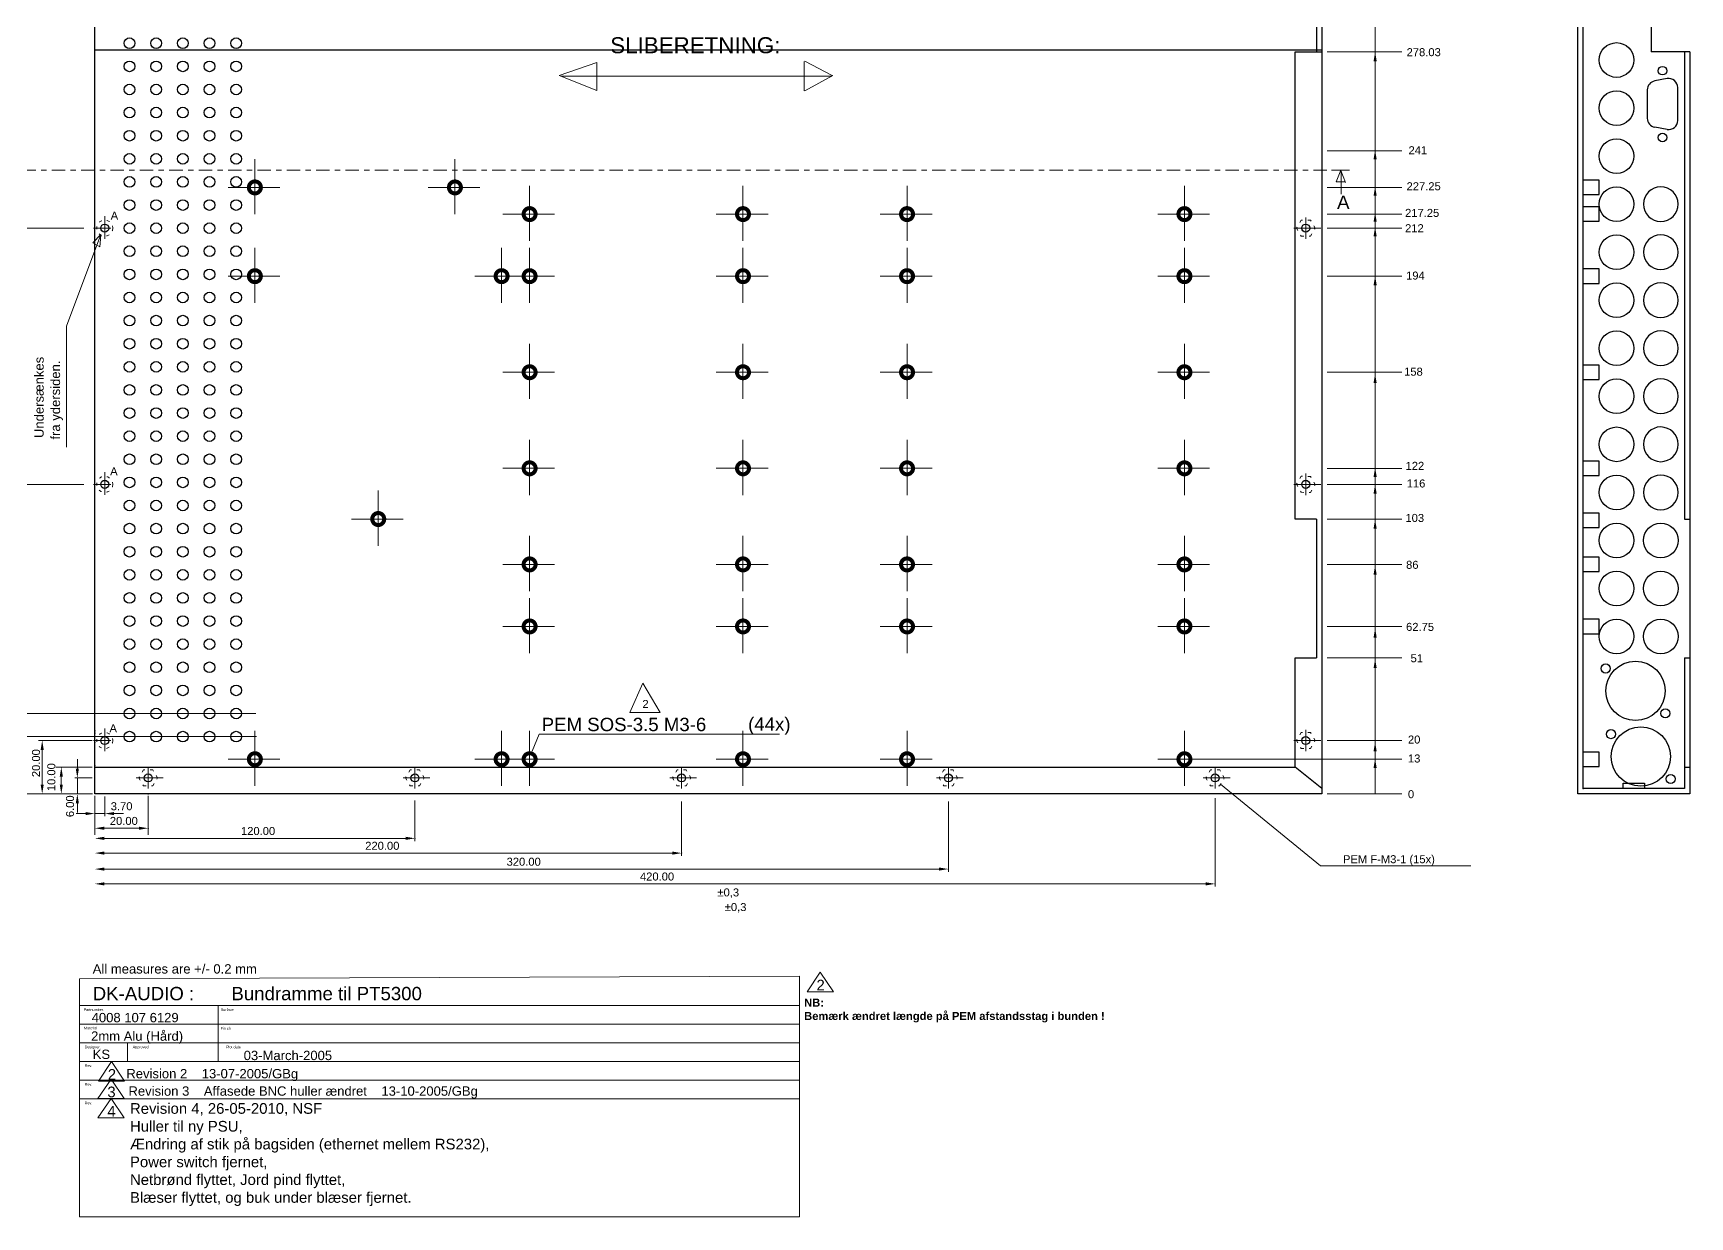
# Model space of a CAD drawing. Extents: x 23 to 957, y -82 to 697.
# Drawn here: x 336 to 957, y -82 to 362 of the extents above; entities that cross this region are included whole.
import ezdxf
from ezdxf.enums import TextEntityAlignment as Align

# ---------------------------------------------------------------- set-up
doc = ezdxf.new("R2010")
doc.units = 0
doc.header["$MEASUREMENT"] = 0
doc.linetypes.add('CENT', pattern=[11, 5, -2, 2, -2])
doc.linetypes.add('SKJUL1', pattern=[3, 1, -2])
doc.layers.get('0').update_dxf_attribs({"linetype": 'CONTINUOUS'})
doc.layers.get('DEFPOINTS').update_dxf_attribs({"linetype": 'CONTINUOUS'})
for name, color, linetype, lineweight in [('DIM', 1, 'CONTINUOUS', 13), ('EMNE', 3, 'CONTINUOUS', 30), ('HEAD', 5, 'CONTINUOUS', 20)]:
    doc.layers.add(name, color=color, linetype=linetype, lineweight=lineweight)
doc.layers.get('0').off()
doc.styles.get("Standard").update_dxf_attribs({"font": 'arial.ttf'})
doc.dimstyles.get("Standard").update_dxf_attribs({"dimtxt": 0.18, "dimasz": 0.18, "dimexe": 0.18, "dimexo": 0.0625, "dimgap": 0.09, "dimtad": 0, "dimtih": 1, "dimtoh": 1, "dimdec": 4, "dimzin": 0, "dimdsep": 46, "dimtxsty": 'Standard', "dimcen": 0.09, "dimadec": 0, "dimazin": 0, "dimtfac": 1, "dimtdec": 4, "dimtofl": 0, "dimtmove": 0, "dimatfit": 3, "dimfxl": 0, "dimtolj": 1, "dimtzin": 0, "dimarcsym": 0})

# ---------------------------------------------------------------- blocks, each defined once
blk = doc.blocks.new('*D35')
at = {"color": 0, "linetype": 'ByBlock'}
for p, q in [((355.07, 75.53), (355.07, 35.67)), ((805.07, 75.53), (805.07, 35.67)), ((358.57, 36.67), (801.57, 36.67))]:
    blk.add_line(p, q, dxfattribs=at)
for points in [[(358.57, 37.25), (358.57, 36.09), (355.07, 36.67)], [(801.57, 37.25), (801.57, 36.09), (805.07, 36.67)]]:
    blk.add_solid(points, dxfattribs=at)
at = {"layer": 'DEFPOINTS', "color": 0, "linetype": 'ByBlock'}
for p in [(355.07, 76.53), (805.07, 76.53), (805.07, 36.67)]:
    blk.add_point(p, dxfattribs=at)
at = {"color": 0, "linetype": 'ByBlock'}
blk.add_text('450.00', height=3, dxfattribs=at).set_placement((580.07, 39.67), align=Align.MIDDLE_CENTER)
blk = doc.blocks.new('*D36')
at = {"color": 0, "linetype": 'ByBlock'}
for p, q in [((355.07, 75.53), (355.07, 30.3)), ((809.07, 75.53), (809.07, 30.3)), ((358.57, 31.3), (805.57, 31.3))]:
    blk.add_line(p, q, dxfattribs=at)
for points in [[(358.57, 31.89), (358.57, 30.72), (355.07, 31.3)], [(805.57, 31.89), (805.57, 30.72), (809.07, 31.3)]]:
    blk.add_solid(points, dxfattribs=at)
at = {"layer": 'DEFPOINTS', "color": 0, "linetype": 'ByBlock'}
for p in [(355.07, 76.53), (809.07, 76.53), (809.07, 31.3)]:
    blk.add_point(p, dxfattribs=at)
at = {"color": 0, "linetype": 'ByBlock'}
blk.add_text('454.00', height=3, dxfattribs=at).set_placement((582.07, 34.3), align=Align.MIDDLE_CENTER)
blk = doc.blocks.new('*D37')
at = {"color": 0, "linetype": 'ByBlock'}
for p, q in [((355.07, 75.53), (355.07, 24.42)), ((815.07, 75.53), (815.07, 24.42)), ((358.57, 25.42), (811.57, 25.42))]:
    blk.add_line(p, q, dxfattribs=at)
for points in [[(358.57, 26), (358.57, 24.83), (355.07, 25.42)], [(811.57, 26), (811.57, 24.83), (815.07, 25.42)]]:
    blk.add_solid(points, dxfattribs=at)
at = {"layer": 'DEFPOINTS', "color": 0, "linetype": 'ByBlock'}
for p in [(355.07, 76.53), (815.07, 76.53), (815.07, 25.42)]:
    blk.add_point(p, dxfattribs=at)
at = {"color": 0, "linetype": 'ByBlock'}
blk.add_text('460.00', height=3, dxfattribs=at).set_placement((585.07, 28.42), align=Align.MIDDLE_CENTER)

msp = doc.modelspace()

# ---------------------------------------------------------------- linework, layer by layer
at = {"layer": 'DIM'}
for p, q in [((839.07412, 76.52671), (839.07412, 488.77671)), ((821.07412, 354.5551), (849.07412, 354.5551)), ((533.18412, 345.65667), (547.30412, 350.56667)), ((547.30412, 350.56667), (547.30412, 340.12667)), ((625.06412, 350.99667), (625.06412, 340.01667)), ((635.51412, 345.70667), (625.22412, 351.06667)), ((547.30412, 340.12667), (533.18412, 345.65667)), ((533.88412, 345.50667), (635.39412, 345.50667)), ((635.72412, 345.70667), (625.22412, 339.91667)), ((821.07412, 317.52671), (849.07412, 317.52671)), ((821.07412, 303.77671), (849.07412, 303.77671)), ((821.07412, 293.77671), (849.07412, 293.77671)), ((361.28412, 286.17671), (348.46412, 251.74671)), ((358.37412, 282.96671), (361.28412, 286.17671)), ((361.28412, 285.88671), (360.99412, 281.50671)), ((821.07412, 288.52671), (849.07412, 288.52671)), ((360.99412, 281.50671), (358.37412, 282.96671)), ((821.07412, 270.52671), (849.07412, 270.52671)), ((348.46412, 251.74671), (348.46412, 206.46671)), ((821.07412, 234.52671), (849.07412, 234.52671)), ((821.07412, 198.52671), (849.07412, 198.52671)), ((821.07412, 192.52671), (849.07412, 192.52671)), ((821.07412, 179.52671), (849.07412, 179.52671)), ((821.07412, 162.52671), (849.07412, 162.52671)), ((821.07412, 139.27671), (849.07412, 139.27671)), ((821.07412, 127.52671), (849.07412, 127.52671)), ((564.4679, 118.05627), (559.64863, 107.05991)), ((571.06822, 107.05991), (564.4679, 118.05627)), ((358.07412, 106.66671), (419.38412, 106.66671)), ((559.64863, 107.05991), (571.06822, 107.05991)), ((358.07412, 98.00671), (419.65412, 98.00671)), ((523.05352, 92.61061), (525.60151, 98.97819)), ((525.60151, 98.97819), (615.71431, 98.97819)), ((821.07412, 96.52671), (849.07412, 96.52671)), ((821.07412, 89.52671), (771.4608, 89.53092)), ((821.07412, 89.52671), (849.07412, 89.52671)), ((821.07412, 76.52671), (849.07412, 76.52671)), ((631.03727, 9.69512), (626.12203, 2.43654)), ((631.03727, 9.69512), (635.95252, 2.43654)), ((626.12203, 2.43654), (635.95252, 2.43654)), ((365.33939, -23.77291), (360.42415, -31.03149)), ((365.33939, -23.77291), (370.25464, -31.03149)), ((365.16188, -30.33576), (360.24663, -37.59434)), ((360.42415, -31.03149), (370.25464, -31.03149)), ((365.16188, -30.33576), (370.07712, -37.59434)), ((360.24663, -37.59434), (370.07712, -37.59434)), ((365.16188, -37.59434), (360.24663, -44.85292)), ((365.16188, -37.59434), (370.07712, -44.85292)), ((360.24663, -44.85292), (370.07712, -44.85292))]:
    msp.add_line(p, q, dxfattribs=at)
at = {"layer": 'DIM', "color": 1}
for p, q in [((419.07764, 293.78092), (419.07764, 314.42877)), ((494.07764, 293.78092), (494.07764, 314.42877)), ((522.07764, 283.78092), (522.07764, 304.42877)), ((602.07764, 283.78092), (602.07764, 304.42877)), ((663.57764, 283.78092), (663.57764, 304.42877)), ((767.57764, 283.78092), (767.57764, 304.42877)), ((409.06764, 303.78092), (428.4608, 303.78092)), ((484.06764, 303.78092), (503.4608, 303.78092)), ((512.06764, 293.78092), (531.4608, 293.78092)), ((592.06764, 293.78092), (611.4608, 293.78092)), ((653.56764, 293.78092), (672.9608, 293.78092)), ((757.56764, 293.78092), (776.9608, 293.78092)), ((419.07764, 260.53092), (419.07764, 281.17877)), ((511.57764, 260.53092), (511.57764, 281.17877)), ((522.07764, 260.53092), (522.07764, 281.17877)), ((602.07764, 260.53092), (602.07764, 281.17877)), ((663.57764, 260.53092), (663.57764, 281.17877)), ((767.57764, 260.53092), (767.57764, 281.17877)), ((409.06764, 270.53092), (428.4608, 270.53092)), ((501.56764, 270.53092), (520.9608, 270.53092)), ((512.06764, 270.53092), (531.4608, 270.53092)), ((592.06764, 270.53092), (611.4608, 270.53092)), ((653.56764, 270.53092), (672.9608, 270.53092)), ((757.56764, 270.53092), (776.9608, 270.53092)), ((522.07764, 224.53092), (522.07764, 245.17877)), ((602.07764, 224.53092), (602.07764, 245.17877)), ((663.57764, 224.53092), (663.57764, 245.17877)), ((767.57764, 224.53092), (767.57764, 245.17877)), ((512.06764, 234.53092), (531.4608, 234.53092)), ((592.06764, 234.53092), (611.4608, 234.53092)), ((653.56764, 234.53092), (672.9608, 234.53092)), ((757.56764, 234.53092), (776.9608, 234.53092)), ((522.07764, 188.53092), (522.07764, 209.17877)), ((602.07764, 188.53092), (602.07764, 209.17877)), ((663.57764, 188.53092), (663.57764, 209.17877)), ((767.57764, 188.53092), (767.57764, 209.17877)), ((512.06764, 198.53092), (531.4608, 198.53092)), ((592.06764, 198.53092), (611.4608, 198.53092)), ((653.56764, 198.53092), (672.9608, 198.53092)), ((757.56764, 198.53092), (776.9608, 198.53092)), ((465.32764, 169.53092), (465.32764, 190.17877)), ((455.31764, 179.53092), (474.7108, 179.53092)), ((522.07764, 152.53092), (522.07764, 173.17877)), ((602.07764, 152.53092), (602.07764, 173.17877)), ((663.57764, 152.53092), (663.57764, 173.17877)), ((767.57764, 152.53092), (767.57764, 173.17877)), ((512.06764, 162.53092), (531.4608, 162.53092)), ((592.06764, 162.53092), (611.4608, 162.53092)), ((653.56764, 162.53092), (672.9608, 162.53092)), ((757.56764, 162.53092), (776.9608, 162.53092)), ((522.07764, 129.28092), (522.07764, 149.92877)), ((602.07764, 129.28092), (602.07764, 149.92877)), ((663.57764, 129.28092), (663.57764, 149.92877)), ((767.57764, 129.28092), (767.57764, 149.92877)), ((512.06764, 139.28092), (531.4608, 139.28092)), ((592.06764, 139.28092), (611.4608, 139.28092)), ((653.56764, 139.28092), (672.9608, 139.28092)), ((757.56764, 139.28092), (776.9608, 139.28092)), ((419.07764, 79.53092), (419.07764, 100.17877)), ((511.57764, 79.53092), (511.57764, 100.17877)), ((522.07764, 79.53092), (522.07764, 100.17877)), ((602.07764, 79.53092), (602.07764, 100.17877)), ((663.57764, 79.53092), (663.57764, 100.17877)), ((767.57764, 79.53092), (767.57764, 100.17877)), ((409.06764, 89.53092), (428.4608, 89.53092)), ((501.56764, 89.53092), (520.9608, 89.53092)), ((512.06764, 89.53092), (531.4608, 89.53092)), ((592.06764, 89.53092), (611.4608, 89.53092)), ((653.56764, 89.53092), (672.9608, 89.53092)), ((757.56764, 89.53092), (776.9608, 89.53092))]:
    msp.add_line(p, q, dxfattribs=at)
at = {"layer": 'DIM', "linetype": 'CENT'}
msp.add_line((321.00262, 310.26814), (829.43194, 310.26814), dxfattribs=at)
at = {"layer": 'DIM', "linetype": 'Continuous'}
for p, q in [((822.68682, 310.30131), (829.4905, 310.30131)), ((826.23503, 310.30131), (824.46093, 305.81431)), ((824.46093, 305.81431), (828.00913, 305.81431)), ((826.23503, 310.06131), (828.00913, 305.57431)), ((826.36175, 309.84131), (826.36175, 301.21753)), ((362.77765, 293.06272), (362.77765, 284.56272)), ((358.57826, 288.52826), (365.07826, 288.52826)), ((362.77765, 197.06272), (362.77765, 188.56272)), ((358.57826, 192.52826), (365.07826, 192.52826)), ((362.77765, 101.06272), (362.77765, 92.56272)), ((358.57826, 96.52826), (365.07826, 96.52826)), ((781.10407, 80.17879), (818.62324, 49.63849)), ((818.62324, 49.63849), (874.94524, 49.63849))]:
    msp.add_line(p, q, dxfattribs=at)
at = {"layer": 'DIM', "color": 1, "linetype": 'Continuous'}
for p, q in [((813.07596, 292.56306), (813.07596, 284.51305)), ((818.67397, 288.52781), (808.62072, 288.52781)), ((813.07596, 196.56306), (813.07596, 188.51305)), ((818.67397, 192.52781), (808.62072, 192.52781)), ((813.07596, 100.56306), (813.07596, 92.51305)), ((818.67397, 96.52781), (808.62072, 96.52781)), ((384.67397, 82.52781), (374.62072, 82.52781)), ((379.07596, 86.56306), (379.07596, 78.51305)), ((484.67397, 82.52781), (474.62072, 82.52781)), ((479.07596, 86.56306), (479.07596, 78.51305)), ((584.67397, 82.52781), (574.62072, 82.52781)), ((579.07596, 86.56306), (579.07596, 78.51305)), ((684.67397, 82.52781), (674.62072, 82.52781)), ((679.07596, 86.56306), (679.07596, 78.51305)), ((784.67397, 82.52781), (774.62072, 82.52781)), ((779.07596, 86.56306), (779.07596, 78.51305))]:
    msp.add_line(p, q, dxfattribs=at)
at = {"layer": 'DIM', "linetype": 'ByBlock'}
for p, q in [((355.00412, 288.52671), (317.81562, 288.52671)), ((355.00412, 192.52671), (322.81562, 192.52671)), ((358.07412, 96.51826), (337.96412, 96.51826)), ((339.33562, 80.02671), (339.33562, 93.01826)), ((352.51562, 86.02671), (352.51562, 89.52671)), ((352.41189, 86.52671), (344.50562, 86.52671)), ((346.50562, 80.02671), (346.50562, 83.02671)), ((358.07412, 82.52671), (351.51562, 82.52671)), ((358.07412, 86.52671), (352.17995, 86.52671)), ((352.51562, 82.52671), (352.51562, 76.52671)), ((358.232, 76.52671), (322.81562, 76.52671)), ((358.07412, 76.52671), (329.51562, 76.52671)), ((358.07412, 76.52671), (337.51562, 76.52671)), ((358.07412, 76.52671), (351.51562, 76.52671)), ((359.07412, 75.88002), (359.07412, 61.24619)), ((359.07412, 75.52671), (359.07412, 68.16978)), ((359.07412, 75.52671), (359.07412, 67.09775)), ((362.77412, 75.52671), (362.77412, 68.16978)), ((379.07412, 75.81077), (379.07412, 61.17694)), ((779.07412, 75.00671), (779.07412, 41.83978)), ((355.57412, 69.16978), (352.07412, 69.16978)), ((352.51562, 73.02671), (352.51562, 69.52671)), ((362.77412, 69.16978), (359.07412, 69.16978)), ((366.27412, 69.16978), (369.77412, 69.16978)), ((479.07412, 74.10671), (479.07412, 58.88978)), ((579.07412, 73.66671), (579.07412, 53.35978)), ((679.07412, 73.66671), (679.07412, 47.37978)), ((362.57412, 63.67288), (375.57412, 63.67288)), ((362.57412, 59.88978), (475.57412, 59.88978)), ((362.57412, 54.35978), (575.57412, 54.35978)), ((362.57412, 48.37978), (675.57412, 48.37978)), ((362.57412, 42.83978), (775.57412, 42.83978))]:
    msp.add_line(p, q, dxfattribs=at)
at = {"layer": 'DIM', "color": 1, "linetype": 'ByBlock'}
for p, q in [((364.47412, 106.66671), (327.91562, 106.66671)), ((363.89412, 98.00671), (333.33562, 98.00671)), ((358.05259, 76.52671), (289.49408, 76.52671)), ((357.48259, 76.52671), (294.01404, 76.52671)), ((357.88388, 76.52671), (321.32538, 76.52671))]:
    msp.add_line(p, q, dxfattribs=at)
at = {"layer": 'DIM', "color": 1, "linetype": 'SKJUL1'}
for points in [[(811.32461, 285.53774), (814.78868, 285.52232), (816.53407, 288.51458), (814.81539, 291.52226), (811.35132, 291.53768), (809.60593, 288.54542)], [(811.32461, 189.53774), (814.78868, 189.52232), (816.53407, 192.51458), (814.81539, 195.52226), (811.35132, 195.53768), (809.60593, 192.54542)], [(811.32461, 93.53774), (814.78868, 93.52232), (816.53407, 96.51458), (814.81539, 99.52226), (811.35132, 99.53768), (809.60593, 96.54542)], [(377.32461, 79.53774), (380.78868, 79.52232), (382.53407, 82.51458), (380.81539, 85.52226), (377.35132, 85.53768), (375.60593, 82.54542)], [(477.32461, 79.53774), (480.78868, 79.52232), (482.53407, 82.51458), (480.81539, 85.52226), (477.35132, 85.53768), (475.60593, 82.54542)], [(577.32461, 79.53774), (580.78868, 79.52232), (582.53407, 82.51458), (580.81539, 85.52226), (577.35132, 85.53768), (575.60593, 82.54542)], [(677.32461, 79.53774), (680.78868, 79.52232), (682.53407, 82.51458), (680.81539, 85.52226), (677.35132, 85.53768), (675.60593, 82.54542)], [(777.32461, 79.53774), (780.78868, 79.52232), (782.53407, 82.51458), (780.81539, 85.52226), (777.35132, 85.53768), (775.60593, 82.54542)]]:
    msp.add_lwpolyline(points, close=True, dxfattribs=at)
for centre in [(362.77765, 288.52826), (362.77765, 192.52826), (362.77765, 96.52826)]:
    msp.add_circle(centre, 3, dxfattribs=at)
at = {"layer": 'DIM', "linetype": 'ByBlock'}
for p in [(359.07412, 100.19671), (359.07412, 99.74671), (339.33562, 96.51826), (359.07412, 99.29671), (359.07412, 95.73671), (359.07412, 87.24671), (346.50562, 86.52671), (352.51562, 82.52671), (362.77412, 69.16978), (379.07412, 63.67288), (479.07412, 59.88978), (579.07412, 54.35978), (679.07412, 48.37978), (779.07412, 42.83978)]:
    msp.add_point(p, dxfattribs=at)
for points in [[(839.65745, 351.0551), (838.49079, 351.0551), (839.07412, 354.5551)], [(839.6555, 314.28634), (838.48883, 314.28634), (839.07217, 317.78634)], [(839.6555, 300.64984), (838.48883, 300.64984), (839.07217, 304.14984)], [(839.6555, 290.90948), (838.48883, 290.90948), (839.07217, 294.40948)], [(839.6555, 285.45488), (838.48883, 285.45488), (839.07217, 288.95488)], [(839.6555, 267.14301), (838.48883, 267.14301), (839.07217, 270.64301)], [(839.6555, 230.48584), (838.48883, 230.48584), (839.07217, 233.98584)], [(839.6555, 195.31879), (838.48883, 195.31879), (839.07217, 198.81879)], [(839.6555, 189.06025), (838.48883, 189.06025), (839.07217, 192.56025)], [(839.6555, 175.94711), (838.48883, 175.94711), (839.07217, 179.44711)], [(839.6555, 158.66161), (838.48883, 158.66161), (839.07217, 162.16161)], [(839.6555, 135.11757), (838.48883, 135.11757), (839.07217, 138.61757)], [(839.6555, 123.67414), (838.48883, 123.67414), (839.07217, 127.17414)], [(339.91895, 93.01826), (338.75228, 93.01826), (339.33562, 96.51826)], [(839.6555, 92.49988), (838.48883, 92.49988), (839.07217, 95.99988)], [(839.6555, 86.24134), (838.48883, 86.24134), (839.07217, 89.74134)], [(347.08895, 83.02671), (345.92228, 83.02671), (346.50562, 86.52671)], [(353.09895, 86.02671), (351.93228, 86.02671), (352.51562, 82.52671)], [(339.91895, 80.02671), (338.75228, 80.02671), (339.33562, 76.52671)], [(347.08895, 80.02671), (345.92228, 80.02671), (346.50562, 76.52671)], [(353.09895, 73.02671), (351.93228, 73.02671), (352.51562, 76.52671)], [(355.57412, 68.58645), (355.57412, 69.75311), (359.07412, 69.16978)], [(366.27412, 68.58645), (366.27412, 69.75311), (362.77412, 69.16978)], [(362.57412, 63.08955), (362.57412, 64.25622), (359.07412, 63.67288)], [(375.57412, 63.08955), (375.57412, 64.25622), (379.07412, 63.67288)], [(362.57412, 59.30645), (362.57412, 60.47311), (359.07412, 59.88978)], [(475.57412, 59.30645), (475.57412, 60.47311), (479.07412, 59.88978)], [(362.57412, 53.77645), (362.57412, 54.94311), (359.07412, 54.35978)], [(575.57412, 53.77645), (575.57412, 54.94311), (579.07412, 54.35978)], [(362.57412, 47.79645), (362.57412, 48.96311), (359.07412, 48.37978)], [(675.57412, 47.79645), (675.57412, 48.96311), (679.07412, 48.37978)], [(362.57412, 42.25645), (362.57412, 43.42311), (359.07412, 42.83978)], [(775.57412, 42.25645), (775.57412, 43.42311), (779.07412, 42.83978)]]:
    msp.add_solid(points, dxfattribs=at)
at = {"layer": 'EMNE'}
for p, q in [((359.07412, 76.52671), (359.07412, 500.52671)), ((819.07412, 500.52671), (819.07412, 76.52671)), ((915.07412, 76.52671), (915.07412, 500.52671)), ((917.07412, 78.52671), (917.07412, 498.52671)), ((817.07412, 371.5551), (817.07412, 354.5551)), ((942.57412, 371.5551), (942.57412, 354.5551)), ((359.07412, 355.30671), (819.07412, 355.30671)), ((809.07412, 179.52671), (809.07412, 354.5551)), ((809.07412, 354.5551), (817.07412, 354.5551)), ((817.07412, 354.5551), (819.07412, 354.5551)), ((957.07412, 354.5551), (942.57412, 354.5551)), ((955.07412, 354.5551), (955.07412, 179.52671)), ((957.07412, 354.5551), (957.07412, 76.52671)), ((948.50585, 344.53201), (943.90585, 343.68134)), ((941.12412, 340.33802), (941.12412, 329.6681)), ((952.52412, 328.84098), (952.52412, 341.18869)), ((948.52242, 325.49464), (943.92242, 326.32177)), ((923.07412, 306.47671), (917.07412, 306.47671)), ((923.07412, 301.07671), (923.07412, 306.47671)), ((917.07412, 301.07671), (923.07412, 301.07671)), ((923.07412, 296.47671), (917.07412, 296.47671)), ((923.07412, 291.07671), (923.07412, 296.47671)), ((917.07412, 291.07671), (923.07412, 291.07671)), ((923.07412, 273.22671), (917.07412, 273.22671)), ((917.07412, 267.82671), (923.07412, 267.82671)), ((923.07412, 267.82671), (923.07412, 273.22671)), ((923.07412, 237.22671), (917.07412, 237.22671)), ((923.07412, 231.82671), (923.07412, 237.22671)), ((917.07412, 231.82671), (923.07412, 231.82671)), ((923.07412, 201.22671), (917.07412, 201.22671)), ((923.07412, 195.82671), (923.07412, 201.22671)), ((917.07412, 195.82671), (923.07412, 195.82671)), ((923.07412, 181.72671), (917.07412, 181.72671)), ((923.07412, 176.32671), (923.07412, 181.72671)), ((817.07412, 179.52671), (809.07412, 179.52671)), ((817.07412, 179.52671), (817.07412, 127.52671)), ((917.07412, 176.32671), (923.07412, 176.32671)), ((955.07412, 179.52671), (957.07412, 179.52671)), ((923.07412, 165.22671), (917.07412, 165.22671)), ((923.07412, 159.82671), (923.07412, 165.22671)), ((917.07412, 159.82671), (923.07412, 159.82671)), ((923.07412, 141.97671), (917.07412, 141.97671)), ((923.07412, 136.57671), (923.07412, 141.97671)), ((917.07412, 136.57671), (923.07412, 136.57671)), ((809.07412, 86.52671), (809.07412, 127.52671)), ((809.07412, 127.52671), (817.07412, 127.52671)), ((955.07412, 127.52671), (957.07412, 127.52671)), ((955.07412, 127.52671), (955.07412, 78.52671)), ((923.07412, 92.22671), (917.07412, 92.22671)), ((923.07412, 86.82671), (923.07412, 92.22671)), ((359.07412, 86.52671), (809.07412, 86.52671)), ((819.07412, 78.52671), (809.07412, 86.52671)), ((917.07412, 86.82671), (923.07412, 86.82671)), ((955.07412, 86.52671), (957.07412, 86.52671)), ((819.07412, 76.52671), (359.07412, 76.52671)), ((957.07412, 76.52671), (915.07412, 76.52671)), ((955.07412, 78.52671), (917.07412, 78.52671)), ((932.07412, 78.52671), (932.07412, 80.52671)), ((932.07412, 80.52671), (940.07412, 80.52671)), ((940.07412, 80.52671), (940.07412, 78.52671))]:
    msp.add_line(p, q, dxfattribs=at)
at = {"layer": 'EMNE', "const_width": 1.5}
for points in [[(416.82764, 303.78092, 1), (421.32764, 303.78092, 1)], [(491.82764, 303.78092, 1), (496.32764, 303.78092, 1)], [(519.82764, 293.78092, 1), (524.32764, 293.78092, 1)], [(599.82764, 293.78092, 1), (604.32764, 293.78092, 1)], [(661.32764, 293.78092, 1), (665.82764, 293.78092, 1)], [(765.32764, 293.78092, 1), (769.82764, 293.78092, 1)], [(416.82764, 270.53092, 1), (421.32764, 270.53092, 1)], [(509.32764, 270.53092, 1), (513.82764, 270.53092, 1)], [(519.82764, 270.53092, 1), (524.32764, 270.53092, 1)], [(599.82764, 270.53092, 1), (604.32764, 270.53092, 1)], [(661.32764, 270.53092, 1), (665.82764, 270.53092, 1)], [(765.32764, 270.53092, 1), (769.82764, 270.53092, 1)], [(519.82764, 234.53092, 1), (524.32764, 234.53092, 1)], [(599.82764, 234.53092, 1), (604.32764, 234.53092, 1)], [(661.32764, 234.53092, 1), (665.82764, 234.53092, 1)], [(765.32764, 234.53092, 1), (769.82764, 234.53092, 1)], [(519.82764, 198.53092, 1), (524.32764, 198.53092, 1)], [(599.82764, 198.53092, 1), (604.32764, 198.53092, 1)], [(661.32764, 198.53092, 1), (665.82764, 198.53092, 1)], [(765.32764, 198.53092, 1), (769.82764, 198.53092, 1)], [(463.07764, 179.53092, 1), (467.57764, 179.53092, 1)], [(519.82764, 162.53092, 1), (524.32764, 162.53092, 1)], [(599.82764, 162.53092, 1), (604.32764, 162.53092, 1)], [(661.32764, 162.53092, 1), (665.82764, 162.53092, 1)], [(765.32764, 162.53092, 1), (769.82764, 162.53092, 1)], [(519.82764, 139.28092, 1), (524.32764, 139.28092, 1)], [(599.82764, 139.28092, 1), (604.32764, 139.28092, 1)], [(661.32764, 139.28092, 1), (665.82764, 139.28092, 1)], [(765.32764, 139.28092, 1), (769.82764, 139.28092, 1)], [(416.82764, 89.53092, 1), (421.32764, 89.53092, 1)], [(509.32764, 89.53092, 1), (513.82764, 89.53092, 1)], [(519.82764, 89.53092, 1), (524.32764, 89.53092, 1)], [(599.82764, 89.53092, 1), (604.32764, 89.53092, 1)], [(661.32764, 89.53092, 1), (665.82764, 89.53092, 1)], [(765.32764, 89.53092, 1), (769.82764, 89.53092, 1)]]:
    msp.add_lwpolyline(points, format="xyb", close=True, dxfattribs=at)
at = {"layer": 'EMNE', "linetype": 'Continuous'}
for centre, radius in [((372.07412, 357.80671), 2), ((382.07412, 357.80671), 2), ((392.07412, 357.80671), 2), ((402.07412, 357.80671), 2), ((412.07412, 357.80671), 2), ((929.58282, 351.52244), 6.5), ((372.07412, 349.14671), 2), ((382.07412, 349.14671), 2), ((392.07412, 349.14671), 2), ((402.07412, 349.14671), 2), ((412.07412, 349.14671), 2), ((372.07412, 340.48671), 2), ((382.07412, 340.48671), 2), ((392.07412, 340.48671), 2), ((402.07412, 340.48671), 2), ((412.07412, 340.48671), 2), ((929.58282, 333.52244), 6.5), ((372.07412, 331.82671), 2), ((382.07412, 331.82671), 2), ((392.07412, 331.82671), 2), ((402.07412, 331.82671), 2), ((412.07412, 331.82671), 2), ((372.07412, 323.16671), 2), ((382.07412, 323.16671), 2), ((392.07412, 323.16671), 2), ((402.07412, 323.16671), 2), ((412.07412, 323.16671), 2), ((929.58282, 315.52244), 6.5), ((372.07412, 314.50671), 2), ((382.07412, 314.50671), 2), ((392.07412, 314.50671), 2), ((402.07412, 314.50671), 2), ((412.07412, 314.50671), 2), ((372.07412, 305.84671), 2), ((382.07412, 305.84671), 2), ((392.07412, 305.84671), 2), ((402.07412, 305.84671), 2), ((412.07412, 305.84671), 2), ((372.07412, 297.18671), 2), ((382.07412, 297.18671), 2), ((392.07412, 297.18671), 2), ((402.07412, 297.18671), 2), ((412.07412, 297.18671), 2), ((929.58282, 297.52244), 6.5), ((362.77765, 288.52826), 1.5), ((372.07412, 288.52671), 2), ((382.07412, 288.52671), 2), ((392.07412, 288.52671), 2), ((402.07412, 288.52671), 2), ((412.07412, 288.52671), 2), ((813.07, 288.53), 1.5), ((929.58282, 279.52244), 6.5), ((372.07412, 279.86671), 2), ((382.07412, 279.86671), 2), ((392.07412, 279.86671), 2), ((402.07412, 279.86671), 2), ((412.07412, 279.86671), 2), ((372.07412, 271.20671), 2), ((382.07412, 271.20671), 2), ((392.07412, 271.20671), 2), ((402.07412, 271.20671), 2), ((412.07412, 271.20671), 2), ((929.58282, 261.52244), 6.5), ((372.07412, 262.54671), 2), ((382.07412, 262.54671), 2), ((392.07412, 262.54671), 2), ((402.07412, 262.54671), 2), ((412.07412, 262.54671), 2), ((372.07412, 253.88671), 2), ((382.07412, 253.88671), 2), ((392.07412, 253.88671), 2), ((402.07412, 253.88671), 2), ((412.07412, 253.88671), 2), ((929.58282, 243.52244), 6.5), ((372.07412, 245.22671), 2), ((382.07412, 245.22671), 2), ((392.07412, 245.22671), 2), ((402.07412, 245.22671), 2), ((412.07412, 245.22671), 2), ((372.07412, 236.56671), 2), ((382.07412, 236.56671), 2), ((392.07412, 236.56671), 2), ((402.07412, 236.56671), 2), ((412.07412, 236.56671), 2), ((372.07412, 227.90671), 2), ((382.07412, 227.90671), 2), ((392.07412, 227.90671), 2), ((402.07412, 227.90671), 2), ((412.07412, 227.90671), 2), ((929.58282, 225.52244), 6.5), ((372.07412, 219.24671), 2), ((382.07412, 219.24671), 2), ((392.07412, 219.24671), 2), ((402.07412, 219.24671), 2), ((412.07412, 219.24671), 2), ((372.07412, 210.58671), 2), ((382.07412, 210.58671), 2), ((392.07412, 210.58671), 2), ((402.07412, 210.58671), 2), ((412.07412, 210.58671), 2), ((929.58282, 207.52244), 6.5), ((372.07412, 201.92671), 2), ((382.07412, 201.92671), 2), ((392.07412, 201.92671), 2), ((402.07412, 201.92671), 2), ((412.07412, 201.92671), 2), ((362.77765, 192.52826), 1.5), ((372.07412, 193.26671), 2), ((382.07412, 193.26671), 2), ((392.07412, 193.26671), 2), ((402.07412, 193.26671), 2), ((412.07412, 193.26671), 2), ((813.07, 192.53), 1.5), ((929.58282, 189.52244), 6.5), ((372.07412, 184.60671), 2), ((382.07412, 184.60671), 2), ((392.07412, 184.60671), 2), ((402.07412, 184.60671), 2), ((412.07412, 184.60671), 2), ((372.07412, 175.94671), 2), ((382.07412, 175.94671), 2), ((392.07412, 175.94671), 2), ((402.07412, 175.94671), 2), ((412.07412, 175.94671), 2), ((929.58282, 171.52244), 6.5), ((946.18282, 171.52244), 6.5), ((372.07412, 167.28671), 2), ((382.07412, 167.28671), 2), ((392.07412, 167.28671), 2), ((402.07412, 167.28671), 2), ((412.07412, 167.28671), 2), ((372.07412, 158.62671), 2), ((382.07412, 158.62671), 2), ((392.07412, 158.62671), 2), ((402.07412, 158.62671), 2), ((412.07412, 158.62671), 2), ((929.58282, 153.52244), 6.5), ((946.18282, 153.52244), 6.5), ((372.07412, 149.96671), 2), ((382.07412, 149.96671), 2), ((392.07412, 149.96671), 2), ((402.07412, 149.96671), 2), ((412.07412, 149.96671), 2), ((372.07412, 141.30671), 2), ((382.07412, 141.30671), 2), ((392.07412, 141.30671), 2), ((402.07412, 141.30671), 2), ((412.07412, 141.30671), 2), ((929.58282, 135.52244), 6.5), ((946.18282, 135.52244), 6.5), ((372.07412, 132.64671), 2), ((382.07412, 132.64671), 2), ((392.07412, 132.64671), 2), ((402.07412, 132.64671), 2), ((412.07412, 132.64671), 2), ((372.07412, 123.98671), 2), ((382.07412, 123.98671), 2), ((392.07412, 123.98671), 2), ((402.07412, 123.98671), 2), ((412.07412, 123.98671), 2), ((372.07412, 115.32671), 2), ((382.07412, 115.32671), 2), ((392.07412, 115.32671), 2), ((402.07412, 115.32671), 2), ((412.07412, 115.32671), 2), ((372.07412, 106.66671), 2), ((382.07412, 106.66671), 2), ((392.07412, 106.66671), 2), ((402.07412, 106.66671), 2), ((412.07412, 106.66671), 2), ((372.07412, 98.00671), 2), ((382.07412, 98.00671), 2), ((392.07412, 98.00671), 2), ((402.07412, 98.00671), 2), ((412.07412, 98.00671), 2), ((362.77765, 96.52826), 1.5), ((813.07, 96.53), 1.5), ((379.07, 82.53), 1.5), ((479.07, 82.53), 1.5), ((579.07, 82.53), 1.5), ((679.07, 82.53), 1.5), ((779.07, 82.53), 1.5)]:
    msp.add_circle(centre, radius, dxfattribs=at)
at = {"layer": 'EMNE'}
for centre, radius in [((946.82412, 347.5251), 1.6), ((946.82412, 322.5251), 1.6), ((925.48282, 123.53), 1.7), ((936.68282, 115.13), 11.1), ((947.88282, 106.73), 1.7), ((927.48047, 98.93), 1.7), ((938.68047, 90.53), 11.1), ((949.88047, 82.13), 1.7)]:
    msp.add_circle(centre, radius, dxfattribs=at)
for centre, start, end in [((944.52412, 340.33802), 100.47725059, 180), ((949.12412, 341.18869), 0, 100.47725059), ((944.52412, 329.6681), 180, 259.80659166), ((949.12412, 328.84098), 259.80659166, 0)]:
    msp.add_arc(centre, 3.4, start, end, dxfattribs=at)
at = {"layer": 'EMNE', "linetype": 'Continuous'}
for centre in [(946.18282, 297.52244), (946.18282, 279.52244), (946.18282, 261.52244), (946.18282, 243.52244), (946.18282, 225.52244), (946.18282, 207.52244), (946.18282, 189.52244)]:
    msp.add_arc(centre, 6.5, 0, 359.9, dxfattribs=at)
at = {"layer": 'EMNE', "color": 0, "linetype": 'ByBlock'}
for p in [(359.07412, 96.51826), (359.07412, 86.52671), (379.07412, 76.52671), (917.07765, 78.52671), (917.07765, 78.52671), (917.07765, 78.52671), (917.07765, 78.52671)]:
    msp.add_point(p, dxfattribs=at)
at = {"layer": 'HEAD'}
for p, q in [((353.27784, 7.22709), (623.23334, 8.29239)), ((353.27784, -81.92896), (353.27784, 7.22709)), ((623.23334, 8.29239), (623.23334, -81.92896)), ((353.27784, -2.77291), (623.23334, -2.77291)), ((405.27784, -2.77291), (405.27784, -9.77291)), ((353.27784, -9.77291), (623.23334, -9.77291)), ((405.27784, -9.77291), (405.27784, -16.77291)), ((353.27784, -16.77291), (623.23334, -16.77291)), ((371.27784, -16.77291), (371.27784, -23.77291)), ((405.27784, -16.77291), (405.27784, -23.77291)), ((353.27784, -23.77291), (623.23334, -23.77291)), ((353.27784, -30.77291), (623.23334, -30.77291)), ((353.27784, -37.77291), (623.23334, -37.77291)), ((623.23334, -81.92896), (353.27784, -81.92896))]:
    msp.add_line(p, q, dxfattribs=at)

# ---------------------------------------------------------------- texts
at = {"layer": 'DIM'}
for s, height, p in [('SLIBERETNING:', 6, (552.30412, 354.05667)), ('278.03', 3, (850.87654, 352.95328)), ('241', 3, (851.5989, 316.21559)), ('227.25', 3, (850.8601, 302.72258)), ('A', 3, (365.01726, 291.71666)), ('217.25', 3, (850.30599, 292.73755)), ('212', 3, (850.30599, 286.99903)), ('194', 3, (850.67539, 269.25951)), ('158', 3, (849.93659, 233.24157)), ('A', 3, (364.82289, 195.92475)), ('122', 3, (850.49069, 197.96214)), ('116', 3, (850.91245, 191.34844)), ('103', 3, (850.44706, 178.43985)), ('86', 3, (850.67976, 160.87916)), ('62.75', 3, (850.67976, 137.62064)), ('51', 3, (852.36519, 125.86991)), ('2', 3, (564.36313, 108.73554)), ('A', 3, (364.57349, 99.63658)), ('PEM SOS-3.5 M3-6', 5, (526.59957, 100.05517)), ('(44x)', 5, (603.99225, 100.19088)), ('20', 3, (851.37784, 95.40376)), ('13', 3, (851.37784, 88.31031)), ('0', 3, (851.37784, 74.93651)), ('PEM F-M3-1 (15x)', 3, (827.02497, 50.57687)), ('±0,3', 3, (592.49694, 38.12913)), ('±0,3', 3, (595.24127, 32.64255)), ('2', 4, (629.63292, 2.90484)), ('2', 4, (363.93504, -30.56319)), ('3', 4, (363.75752, -37.12604)), ('4', 4, (363.75752, -44.38462))]:
    msp.add_text(s, height=height, dxfattribs=at).set_placement(p)
at = {"layer": 'DIM', "linetype": 'Continuous'}
msp.add_text('A', height=5, dxfattribs=at).set_placement((824.80805, 295.72583))
at = {"layer": 'DIM'}
for s, height, p in [('Undersænkes', 3.5, (339.90412, 209.87671)), ('fra ydersiden.', 3.5, (346.03745, 209.29671)), ('20.00', 3, (338.51412, 82.81671))]:
    msp.add_text(s, height=height, rotation=90, dxfattribs=at).set_placement(p)
at = {"layer": 'DIM', "linetype": 'ByBlock'}
for s, p in [('10.00', (344.25562, 77.56838)), ('6.00', (351.26562, 67.83676))]:
    msp.add_text(s, height=3, rotation=90, dxfattribs=at).set_placement(p)
for s, p in [('3.70', (365.0326, 70.41978)), ('20.00', (364.69912, 64.92288)), ('120.00', (413.86579, 61.13978)), ('220.00', (460.44912, 55.60978)), ('320.00', (513.44912, 49.62978)), ('420.00', (563.44912, 44.08978))]:
    msp.add_text(s, height=3, dxfattribs=at).set_placement(p)
at = {"layer": 'DIM', "insert": (624.99539, -0.16889), "char_height": 3, "width": 156.21, "attachment_point": 1}
msp.add_mtext('{\\fArial|b1|i0|c0|p34;NB:\\PBemærk ændret længde på PEM afstandsstag i bunden !}', dxfattribs=at)
at = {"layer": 'HEAD'}
for s, height, p in [('All measures are +/- 0.2 mm', 3.5, (358.27784, 9.22709)), ('DK-AUDIO :', 5, (358.27784, -0.77291)), ('Bundramme til PT5300', 5, (410.27784, -0.77291)), ('4008 107 6129', 3.5, (357.87784, -9.02291)), ('Surface', 1, (406.27784, -4.77291)), ('2mm Alu (Hård)', 3.5, (357.66582, -15.94702)), ('Finish', 1, (406.27784, -11.77291)), ('Plot date', 1, (408.27784, -18.77291)), ('KS', 3.5, (358.27784, -22.77291)), ('03-March-2005', 3.5, (414.87784, -23.20625)), ('Revision 2    13-07-2005/GBg', 3.5, (370.89448, -30.02456)), ('Revision 3    Affasede BNC huller ændret    13-10-2005/GBg  ', 3.5, (371.67962, -36.54582))]:
    msp.add_text(s, height=height, dxfattribs=at).set_placement(p)
at = {"layer": 'HEAD', "color": 7}
for s, p in [('Partnumber.', (354.86479, -4.81566)), ('Material', (354.99548, -11.71143)), ('Designer.', (355.27784, -18.77291)), ('Approved', (373.27784, -18.77291)), ('Rev.', (355.27784, -25.77291)), ('Rev.', (355.27784, -32.77291)), ('Rev.', (355.27784, -39.77291))]:
    msp.add_text(s, height=1, dxfattribs=at).set_placement(p)
at = {"layer": 'HEAD', "insert": (372.24704, -39.31773), "char_height": 4, "width": 245.97, "attachment_point": 1}
msp.add_mtext('Revision 4, 26-05-2010, NSF\\PHuller til ny PSU,\\PÆndring af stik på bagsiden (ethernet mellem RS232),\\PPower switch fjernet,\\PNetbrønd flyttet, Jord pind flyttet,\\PBlæser flyttet, og buk under blæser fjernet.', dxfattribs=at)

# ---------------------------------------------------------------- dimensions: what is measured, and where the dimension line sits
at = {"layer": 'DIM'}
for base, p2, picture, middle in [((809.07412, 36.67005), (809.07412, 76.52671), '*D35', (584.07412, 39.67005)), ((813.07412, 31.30331), (813.07412, 76.52671), '*D36', (586.07412, 34.30331)), ((819.07412, 25.41721), (819.07412, 76.52671), '*D37', (589.07412, 28.41721))]:
    dim = msp.add_linear_dim(base=base, p1=(359.07412, 76.52671), p2=p2, dimstyle='Standard', dxfattribs=at)
    dim.commit()
    dim.dimension.update_dxf_attribs({"geometry": picture, "text_midpoint": middle, "insert": (4, 0)})

doc.saveas('drawing.dxf')
